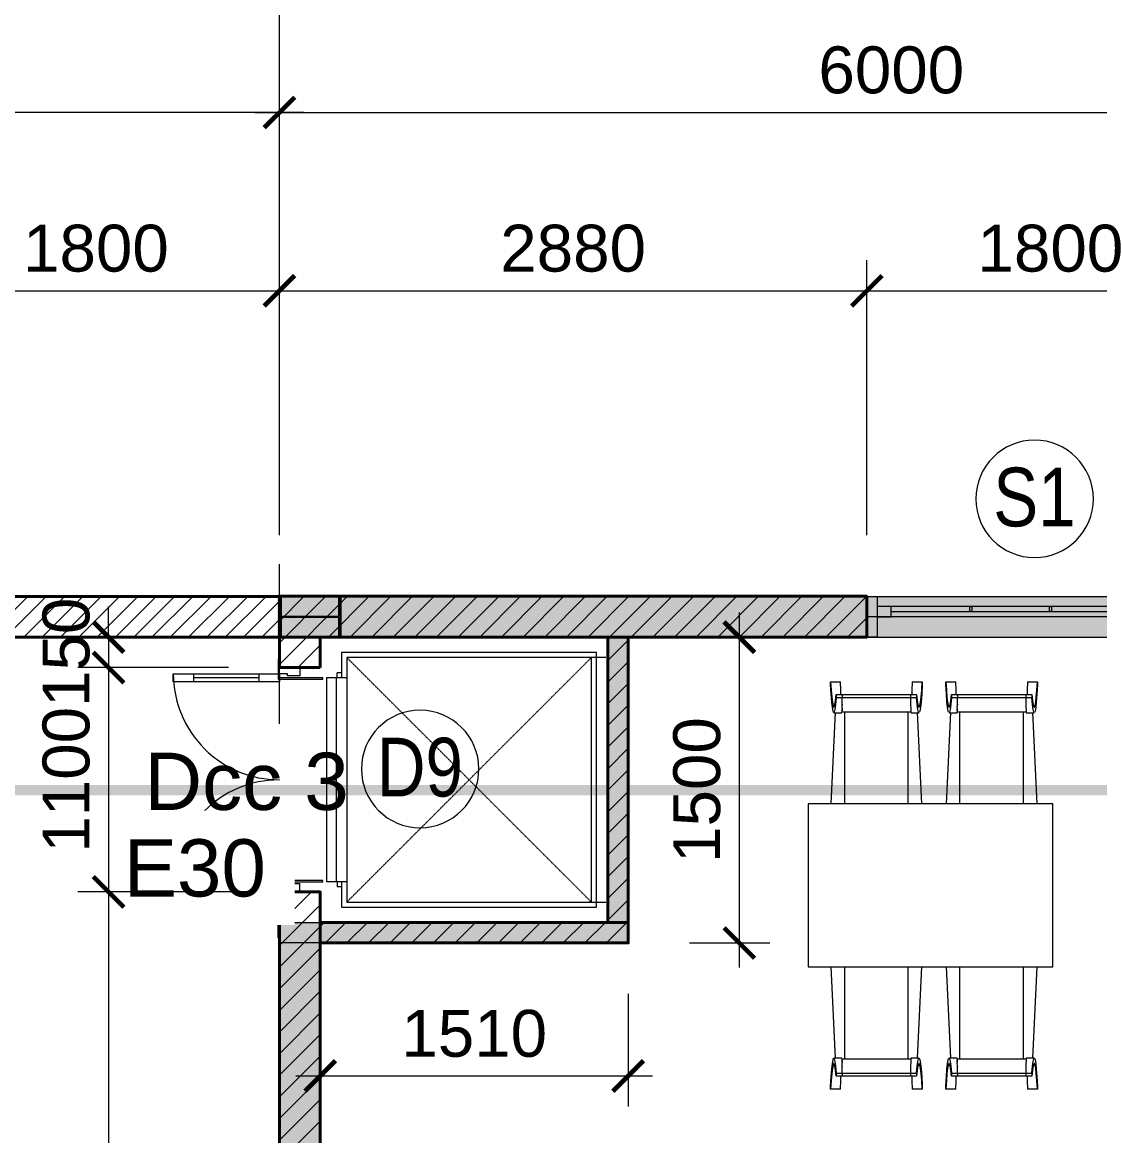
# Model space of a CAD drawing. Header units: millimetres. Extents: x 886808 to 1650903, y -1008069 to 230892.
# Drawn here: x 943658 to 948941, y -345045 to -339584 of the extents above; entities that cross this region are included whole.
import ezdxf
from ezdxf.enums import TextEntityAlignment as Align

# ---------------------------------------------------------------- set-up
doc = ezdxf.new("R2010")
doc.units = ezdxf.units.MM
for name, pattern in [('2nd Fl type B$0$$0$3.tuong bao ngoai$0$HIDDEN', [0.375, 0.25, -0.125]), ('CENTER', [2, 1.25, -0.25, 0.25, -0.25]), ('Overhead', [3.96875, 2.38125, -1.5875])]:
    doc.linetypes.add(name, pattern=pattern)
doc.layers.get('0').update_dxf_attribs({"lineweight": 0})
for name, color, linetype, lineweight in [('01- NET TUONG- 242', 242, 'Continuous', 40), ('03- Net Cua- 153', 153, 'Continuous', 9), ('8l NET TO', 8, 'Continuous', 9), ('A-GENM', 13, 'Continuous', 5), ('A-GLAZ-CURT', 52, 'Continuous', 5), ('A-Wall', 113, 'Continuous', 30), ('A_Dim', 8, 'Continuous', 5), ('DS_Dim', 8, 'Continuous', 0), ('HACTH', 8, 'Continuous', 0), ('I-FURN', 252, 'Continuous', 5), ('net vl', 33, 'Continuous', 5), ('X-BT-MB-F1$0$SP-CỬA', 157, 'Continuous', 0)]:
    doc.layers.add(name, color=color, linetype=linetype, lineweight=lineweight)
doc.styles.add('OBAYASHI', font='ARIALN.TTF')
doc.styles.add('Roof Fl type B$0$GHICHUTHUONG', font='arial.ttf', dxfattribs={"width": 0.8})
doc.styles.add('TIÊU ĐỀ', font='arial.ttf', dxfattribs={"height": 230})
doc.styles.add('TRUNG TIN', font='')
doc.styles.get('TRUNG TIN').set_extended_font_data('VNI-Helve-Condense')
doc.dimstyles.new('1-100', dxfattribs={"dimtxt": 230, "dimasz": 150, "dimexe": 150, "dimexo": 300, "dimgap": 90, "dimtad": 1, "dimdec": 0, "dimrnd": 5, "dimzin": 0, "dimtxsty": 'TIÊU ĐỀ', "dimblk": 'ARCHTICK', "dimcen": 100, "dimdle": 120, "dimclrd": 256, "dimclre": 256, "dimclrt": 2, "dimadec": 0, "dimazin": 0, "dimtfac": 1, "dimtdec": 0, "dimtix": 1, "dimtmove": 1, "dimatfit": 3, "dimldrblk": 'OPEN30', "dimfxl": 900, "dimtolj": 1, "dimtzin": 0, "dimlwd": 13, "dimlwe": 13, "dimarcsym": 1})

# ---------------------------------------------------------------- blocks, each defined once
blk = doc.blocks.new('TRUC KHU BEP')
at = {"layer": '8l NET TO', "color": 251, "linetype": 'CENTER', "ltscale": 1000, "true_color": 0x636466, "transparency": 33554636}
for p, q in [((10000, -3998.8), (10000, 41158.2)), ((-5729.4, 37100), (13215, 37100))]:
    blk.add_line(p, q, dxfattribs=at)
blk = doc.blocks.new('_ArchTick')
at = {"color": 0, "linetype": 'ByBlock', "const_width": 0.15}
blk.add_lwpolyline([(-0.5, -0.5), (0.5, 0.5)], dxfattribs=at)
blk = doc.blocks.new('*D216')
at = {"layer": 'A_Dim', "lineweight": 13, "transparency": 16777216}
for p, q in [((944918.6, -342099.2), (944918.6, -339876.1)), ((950918.6, -342099.2), (950918.6, -339876.1)), ((944798.6, -340026.1), (951038.6, -340026.1))]:
    blk.add_line(p, q, dxfattribs=at)
at = {"layer": 'Defpoints', "color": 0, "transparency": 16777216}
for p in [(950918.6, -340026.1), (944918.6, -342399.2), (950918.6, -342399.2)]:
    blk.add_point(p, dxfattribs=at)
at = {"layer": 'A_Dim', "lineweight": 13, "transparency": 16777216, "xscale": 150, "yscale": 150, "zscale": 150, "rotation": 180}
blk.add_blockref('_ArchTick', (944918.6, -340026.1), dxfattribs=at)
at = {"layer": 'A_Dim', "lineweight": 13, "transparency": 16777216, "xscale": 150, "yscale": 150, "zscale": 150}
blk.add_blockref('_ArchTick', (950918.6, -340026.1), dxfattribs=at)
at = {"layer": 'A_Dim', "color": 2, "transparency": 16777216, "insert": (947918.6, -339818.7), "char_height": 230, "attachment_point": 5, "style": 'TIÊU ĐỀ'}
blk.add_mtext('\\A1;6000', dxfattribs=at)
blk = doc.blocks.new('_Open30')
at = {"color": 0, "linetype": 'ByBlock', "lineweight": -2}
for p, q in [((-1, 0.268), (0, 0)), ((0, 0), (-1, -0.268)), ((0, 0), (-1, 0))]:
    blk.add_line(p, q, dxfattribs=at)
blk = doc.blocks.new('*D1038')
at = {"layer": 'A_Dim', "lineweight": 13, "transparency": 16777216}
for p, q in [((944918.6, -342099.2), (944918.6, -339126.1)), ((965409.6, -342099.2), (965409.6, -339126.1)), ((965529.6, -339276.1), (944798.6, -339276.1))]:
    blk.add_line(p, q, dxfattribs=at)
at = {"layer": 'Defpoints', "color": 0, "transparency": 16777216}
for p in [(944918.6, -339276.1), (944918.6, -342399.2), (965409.6, -342399.2)]:
    blk.add_point(p, dxfattribs=at)
at = {"layer": 'A_Dim', "lineweight": 13, "transparency": 16777216, "xscale": 150, "yscale": 150, "zscale": 150, "rotation": 180}
blk.add_blockref('_ArchTick', (944918.6, -339276.1), dxfattribs=at)
at = {"layer": 'A_Dim', "lineweight": 13, "transparency": 16777216, "xscale": 150, "yscale": 150, "zscale": 150}
blk.add_blockref('_ArchTick', (965409.6, -339276.1), dxfattribs=at)
at = {"layer": 'A_Dim', "color": 2, "transparency": 16777216, "insert": (955164.1, -339068.7), "char_height": 230, "attachment_point": 5, "style": 'TIÊU ĐỀ'}
blk.add_mtext('\\A1;20490', dxfattribs=at)
blk = doc.blocks.new('*D224')
at = {"layer": 'A_Dim', "lineweight": 13, "transparency": 16777216}
for p, q in [((934988.6, -342099.2), (934988.6, -339126.1)), ((944918.6, -342099.2), (944918.6, -339126.1)), ((945038.6, -339276.1), (934868.6, -339276.1))]:
    blk.add_line(p, q, dxfattribs=at)
at = {"layer": 'Defpoints', "color": 0, "transparency": 16777216}
for p in [(934988.6, -339276.1), (934988.6, -342399.2), (944918.6, -342399.2)]:
    blk.add_point(p, dxfattribs=at)
at = {"layer": 'A_Dim', "lineweight": 13, "transparency": 16777216, "xscale": 150, "yscale": 150, "zscale": 150, "rotation": 180}
blk.add_blockref('_ArchTick', (934988.6, -339276.1), dxfattribs=at)
at = {"layer": 'A_Dim', "lineweight": 13, "transparency": 16777216, "xscale": 150, "yscale": 150, "zscale": 150}
blk.add_blockref('_ArchTick', (944918.6, -339276.1), dxfattribs=at)
at = {"layer": 'A_Dim', "color": 2, "transparency": 16777216, "insert": (939953.6, -339068.6), "char_height": 230, "attachment_point": 5, "style": 'TIÊU ĐỀ'}
blk.add_mtext('\\A1;9930', dxfattribs=at)
blk = doc.blocks.new('TUONG BEP TG 1')
at = {"layer": 'HACTH', "transparency": 33554636}
h = blk.add_hatch(dxfattribs=at)
h.set_pattern_fill('ANSI31', color=256, scale=20)
h.set_pattern_definition([(45, (-934918.59, 379499.195), (-44.9012806, 44.9012806), [])])
h.paths.add_polyline_path([(3452.6, 37100), (6590.6, 37100), (6590.6, 36900), (3452.6, 36900)])
h.paths.add_polyline_path([(269.7, 37100), (1652.6, 37100), (1652.6, 36900), (269.7, 36900)])
h.paths.add_polyline_path([(8200.6, 37100), (10000, 37100), (10000, 36900), (8200.6, 36900)])
h.paths.add_polyline_path([(269.7, 29200), (70, 29200)], flags=17)
h.paths.add_polyline_path([(70, 19062.5), (269.7, 19062.5), (269.8, 17496.1), (70.1, 17496.1)])
h.paths.add_polyline_path([(69.6, 4881.2), (269.7, 4881.2), (269.7, 2202), (69.6, 2202)])
h.paths.add_polyline_path([(69.6, 7593.8), (269.7, 7593.8), (269.7, 6481.2), (69.6, 6481.2)])
h.paths.add_polyline_path([(69.6, 602), (269.7, 602), (269.7, 0), (69.6, 0)])
h.paths.add_polyline_path([(269.6, 0), (1685.1, 0), (1685.1, 200), (269.6, 200)])
h.paths.add_polyline_path([(3485.1, 200), (7535.3, 200), (7535.3, 0), (3485.1, 0)])
h.paths.add_polyline_path([(9145.3, 200), (10000, 200), (10000, 0), (9145.3, 0)])
h.paths.add_polyline_path([(70, 29200), (269.7, 29200), (269.7, 20662.5), (70, 20662.5)])
h.paths.add_polyline_path([(68.5, 14361), (269.7, 14361), (269.7, 15896.1), (68.5, 15896.1)])
h.paths.add_polyline_path([(69.6, 11800.9), (268.5, 11800.9), (268.5, 12761), (69.6, 12761)])
h.paths.add_polyline_path([(69.6, 10200.9), (269.6, 10200.9), (269.6, 9193.8), (69.6, 9193.8)])
h.paths.add_polyline_path([(69.8, 200.2), (69.8, 0), (-2028.9, -0.1), (-2028.9, 200)])
h.paths.add_polyline_path([(70, 37100.1), (270.6, 37100.1), (270.6, 34325), (70, 34325)])
h.paths.add_polyline_path([(70, 37100.1), (70, 36899.9), (-3029.1, 36899.8), (-3029.1, 37100)])
h.paths.add_polyline_path([(-3229.3, 37100), (-3029.1, 37100), (-3029, 36699.8), (-3229.2, 36699.8)])
h.paths.add_polyline_path([(-3229.3, 35699.8), (-3029.1, 35699.8), (-3029, 34049.8), (-3229.2, 34049.8)])
h.paths.add_polyline_path([(70.6, 34450.1), (70.6, 34249.9), (-3029, 34249.9), (-3029, 34450.1)])
h.paths.add_polyline_path([(-3229.4, 33049.7), (-3029.2, 33049.7), (-3029.1, 31994.2), (-3229.3, 31994.2)])
h.paths.add_polyline_path([(70, 32200.2), (70, 32000), (-3029.1, 32000), (-3029.1, 32200.2)])
h.paths.add_polyline_path([(-3329, 3299.3), (-3128.9, 3299.3), (-3128.9, 4099.2), (70, 4099.2), (70, 4299.4), (-3329, 4299.3)])
h.paths.add_polyline_path([(-3128.9, 2299.3), (-3329, 2299.3), (-3329, 0), (-3028.9, -0.1), (-3028.9, 200), (-3128.9, 200)])
at = {"layer": '01- NET TUONG- 242', "transparency": 33554636}
blk.add_lwpolyline([(8200.6, 37100), (10000, 37100), (10000, 36900), (8200.6, 36900)], close=True, dxfattribs=at)
blk = doc.blocks.new('*D227')
at = {"layer": 'A_Dim', "lineweight": 13, "transparency": 16777216}
for p, q in [((939953.3, -342099.2), (939953.3, -339876.1)), ((944918.6, -342099.2), (944918.6, -339876.1)), ((945038.6, -340026.1), (939833.3, -340026.1))]:
    blk.add_line(p, q, dxfattribs=at)
at = {"layer": 'Defpoints', "color": 0, "transparency": 16777216}
for p in [(939953.3, -340026.1), (939953.3, -342399.2), (944918.6, -342399.2)]:
    blk.add_point(p, dxfattribs=at)
at = {"layer": 'A_Dim', "lineweight": 13, "transparency": 16777216, "xscale": 150, "yscale": 150, "zscale": 150, "rotation": 180}
blk.add_blockref('_ArchTick', (939953.3, -340026.1), dxfattribs=at)
at = {"layer": 'A_Dim', "lineweight": 13, "transparency": 16777216, "xscale": 150, "yscale": 150, "zscale": 150}
blk.add_blockref('_ArchTick', (944918.6, -340026.1), dxfattribs=at)
at = {"layer": 'A_Dim', "color": 2, "transparency": 16777216, "insert": (942436, -339818.7), "char_height": 230, "attachment_point": 5, "style": 'TIÊU ĐỀ'}
blk.add_mtext('\\A1;4965', dxfattribs=at)
blk = doc.blocks.new('*U111')
at = {"layer": 'X-BT-MB-F1$0$SP-CỬA', "transparency": 33554636}
for p, q in [((100, -70), (100, -30)), ((100, -50), (420.2, -50)), ((420.2, -70), (420.2, -30)), ((100, -1030.5), (100, -1070.5)), ((420.2, -1030.5), (420.2, -1070.5)), ((100, -1050.5), (420.2, -1050.5))]:
    blk.add_line(p, q, dxfattribs=at)
for points in [[(-100, 0), (-100, -40), (-40, -40), (-40, -30), (0, -30), (0, 0)], [(0, -30), (0, -70), (520.2, -70), (520.2, -30)], [(0, -1070.5), (0, -1030.5), (520.2, -1030.5), (520.2, -1070.5)], [(-100, -1100.5), (-100, -1060.5), (-40, -1060.5), (-40, -1070.5), (0, -1070.5), (0, -1100.5)]]:
    blk.add_lwpolyline(points, close=True, dxfattribs=at)
at = {"layer": 'X-BT-MB-F1$0$SP-CỬA', "ltscale": 100, "transparency": 33554636}
for centre, start, end in [((0, -30), 269.999, 359.9989), ((0, -1070.5), 359.999, 89.999)]:
    blk.add_arc(centre, 520.2, start, end, dxfattribs=at)
blk = doc.blocks.new('DAC_Lift Assembly - DAC_Lift Assembly-6429689-MẶT BẰNG BỐ TRÍ TẦNG 1')
at = {"layer": 'A-GENM', "transparency": 33554636}
for p, q in [((-1025, 121), (-875, 121)), ((-1025, 121), (-1025, 115)), ((-875, 121), (-875, 115)), ((-744, 121), (-844, 121)), ((-844, 121), (-844, 115)), ((-844, 115), (-750, 115)), ((-750, 115), (-750, -98)), ((-744, -98), (-744, 121)), ((344, 121), (244, 121)), ((244, 121), (244, -98)), ((250, -98), (250, 115)), ((250, 115), (344, 115)), ((344, 115), (344, 121)), ((-750, -98), (-744, -98)), ((244, -98), (250, -98)), ((-750, -165), (-750, -115)), ((-251, -115), (-750, -115)), ((-251, -165), (-251, -115)), ((-249, -165), (-249, -115)), ((250, -115), (-249, -115)), ((250, -165), (250, -115)), ((-750, -190), (-875, -190)), ((-875, -190), (-875, -1440)), ((-850, -215), (-850, -1485)), ((350, -215), (-850, -215)), ((-850, -215), (-850, -1415)), ((-750, -168), (-775, -168)), ((-775, -190), (-775, -168)), ((-750, -165), (-251, -165)), ((-750, -215), (-750, -168)), ((-249, -165), (250, -165)), ((250, -168), (275, -168)), ((250, -215), (250, -168)), ((375, -190), (250, -190)), ((275, -190), (275, -168)), ((350, -1485), (350, -215)), ((350, -1415), (350, -215)), ((375, -1440), (375, -190)), ((-850, -1415), (350, -1415)), ((-875, -1440), (375, -1440))]:
    blk.add_line(p, q, dxfattribs=at)
at = {"layer": 'A-GENM', "linetype": 'Overhead', "transparency": 33554636}
for p, q in [((-850, -1415), (350, -215)), ((-850, -215), (350, -1415))]:
    blk.add_line(p, q, dxfattribs=at)
at = {"layer": 'net vl', "ltscale": 300, "transparency": 33554636, "extrusion": (1.99684e-08, -4.10546e-11, 1), "zscale": -1.000000000000002, "rotation": 90.0010245503392}
blk.add_blockref('*U111', (-800, 115, 0), dxfattribs=at)
blk = doc.blocks.new('so thu tu bac thang')
at = {"ltscale": 300}
blk.add_circle((37.7, 0), 125, dxfattribs=at)
at = {"style": 'OBAYASHI'}
blk.add_attdef('SO_THU_TU_BAC_THANG', (-91.5, -138.5), '', height=300, dxfattribs=at)
blk = doc.blocks.new('*D1078')
at = {"layer": 'A_Dim', "lineweight": 13, "transparency": 16777216}
for p, q in [((943119.2, -342149.3), (943119.2, -340750.5)), ((944918.6, -341901), (944918.6, -340750.5)), ((942999.2, -340900.5), (945038.6, -340900.5))]:
    blk.add_line(p, q, dxfattribs=at)
at = {"layer": 'Defpoints', "color": 0, "transparency": 16777216}
for p in [(944918.6, -340900.5), (944918.6, -342201), (943119.2, -342449.3, 0)]:
    blk.add_point(p, dxfattribs=at)
at = {"layer": 'A_Dim', "lineweight": 13, "transparency": 16777216, "xscale": 150, "yscale": 150, "zscale": 150, "rotation": 180}
blk.add_blockref('_ArchTick', (943119.2, -340900.5), dxfattribs=at)
at = {"layer": 'A_Dim', "lineweight": 13, "transparency": 16777216, "xscale": 150, "yscale": 150, "zscale": 150}
blk.add_blockref('_ArchTick', (944918.6, -340900.5), dxfattribs=at)
at = {"layer": 'A_Dim', "color": 2, "transparency": 16777216, "insert": (944018.9, -340693.1), "char_height": 230, "attachment_point": 5, "style": 'TIÊU ĐỀ'}
blk.add_mtext('\\A1;1800', dxfattribs=at)
blk = doc.blocks.new('*D1079')
at = {"layer": 'A_Dim', "lineweight": 13, "transparency": 16777216}
for p, q in [((944918.6, -341901), (944918.6, -340750.5)), ((947798.6, -342099.2), (947798.6, -340750.5)), ((944798.6, -340900.5), (947918.6, -340900.5))]:
    blk.add_line(p, q, dxfattribs=at)
at = {"layer": 'Defpoints', "color": 0, "transparency": 16777216}
for p in [(947798.6, -340900.5), (944918.6, -342201), (947798.6, -342399.2)]:
    blk.add_point(p, dxfattribs=at)
at = {"layer": 'A_Dim', "lineweight": 13, "transparency": 16777216, "xscale": 150, "yscale": 150, "zscale": 150, "rotation": 180}
blk.add_blockref('_ArchTick', (944918.6, -340900.5), dxfattribs=at)
at = {"layer": 'A_Dim', "lineweight": 13, "transparency": 16777216, "xscale": 150, "yscale": 150, "zscale": 150}
blk.add_blockref('_ArchTick', (947798.6, -340900.5), dxfattribs=at)
at = {"layer": 'A_Dim', "color": 2, "transparency": 16777216, "insert": (946358.6, -340693.1), "char_height": 230, "attachment_point": 5, "style": 'TIÊU ĐỀ'}
blk.add_mtext('\\A1;2880', dxfattribs=at)
blk = doc.blocks.new('*D1080')
at = {"layer": 'A_Dim', "lineweight": 13, "transparency": 16777216}
for p, q in [((947798.6, -342099.2), (947798.6, -340750.5)), ((949598.6, -342099.2), (949598.6, -340750.5)), ((947678.6, -340900.5), (949718.6, -340900.5))]:
    blk.add_line(p, q, dxfattribs=at)
at = {"layer": 'Defpoints', "color": 0, "transparency": 16777216}
for p in [(949598.6, -340900.5), (947798.6, -342399.2), (949598.6, -342399.2)]:
    blk.add_point(p, dxfattribs=at)
at = {"layer": 'A_Dim', "lineweight": 13, "transparency": 16777216, "xscale": 150, "yscale": 150, "zscale": 150, "rotation": 180}
blk.add_blockref('_ArchTick', (947798.6, -340900.5), dxfattribs=at)
at = {"layer": 'A_Dim', "lineweight": 13, "transparency": 16777216, "xscale": 150, "yscale": 150, "zscale": 150}
blk.add_blockref('_ArchTick', (949598.6, -340900.5), dxfattribs=at)
at = {"layer": 'A_Dim', "color": 2, "transparency": 16777216, "insert": (948698.6, -340693.1), "char_height": 230, "attachment_point": 5, "style": 'TIÊU ĐỀ'}
blk.add_mtext('\\A1;1800', dxfattribs=at)
blk = doc.blocks.new('*D1098')
at = {"layer": 'A_Dim', "lineweight": 13, "transparency": 16777216}
for p, q in [((944081, -342599), (944081, -342449)), ((944627.6, -342599), (943931, -342599)), ((944081, -342599), (944081, -342748.7)), ((944668.6, -342748.7), (943931, -342748.7)), ((944081, -342748.7), (944081, -342898.7))]:
    blk.add_line(p, q, dxfattribs=at)
at = {"layer": 'Defpoints', "color": 0, "transparency": 16777216}
for p in [(944927.6, -342599), (944081, -342748.7), (944968.6, -342748.7, 0)]:
    blk.add_point(p, dxfattribs=at)
at = {"layer": 'A_Dim', "lineweight": 13, "transparency": 16777216, "xscale": 150, "yscale": 150, "zscale": 150}
for p, rotation in [((944081, -342599), 270), ((944081, -342748.7), 90)]:
    blk.add_blockref('_ArchTick', p, dxfattribs=dict(at, rotation=rotation))
at = {"layer": 'A_Dim', "color": 2, "transparency": 16777216, "insert": (943873.6, -342673.9), "char_height": 230, "attachment_point": 5, "rotation": 90, "style": 'TIÊU ĐỀ'}
blk.add_mtext('\\A1;150', dxfattribs=at)
blk = doc.blocks.new('*D1099')
at = {"layer": 'A_Dim', "lineweight": 13, "transparency": 16777216}
for p, q in [((944081, -342628.7), (944081, -343969)), ((944668.6, -342748.7), (943931, -342748.7)), ((944751.5, -343849), (943931, -343849))]:
    blk.add_line(p, q, dxfattribs=at)
at = {"layer": 'Defpoints', "color": 0, "transparency": 16777216}
for p in [(944968.6, -342748.7, 0), (944081, -343849), (945051.5, -343849)]:
    blk.add_point(p, dxfattribs=at)
at = {"layer": 'A_Dim', "lineweight": 13, "transparency": 16777216, "xscale": 150, "yscale": 150, "zscale": 150}
for p, rotation in [((944081, -342748.7), 90), ((944081, -343849), 270)]:
    blk.add_blockref('_ArchTick', p, dxfattribs=dict(at, rotation=rotation))
at = {"layer": 'A_Dim', "color": 2, "transparency": 16777216, "insert": (943873.6, -343298.9), "char_height": 230, "attachment_point": 5, "rotation": 90, "style": 'TIÊU ĐỀ'}
blk.add_mtext('\\A1;1100', dxfattribs=at)
blk = doc.blocks.new('*D1100')
at = {"layer": 'A_Dim', "lineweight": 13, "transparency": 16777216}
for p, q in [((944081, -343729), (944081, -352080.2)), ((944751.5, -343849), (943931, -343849)), ((944462, -351960.2), (943931, -351960.2))]:
    blk.add_line(p, q, dxfattribs=at)
at = {"layer": 'Defpoints', "color": 0, "transparency": 16777216}
for p in [(945051.5, -343849), (944081, -351960.2), (944762, -351960.2)]:
    blk.add_point(p, dxfattribs=at)
at = {"layer": 'A_Dim', "lineweight": 13, "transparency": 16777216, "xscale": 150, "yscale": 150, "zscale": 150}
for p, rotation in [((944081, -343849), 90), ((944081, -351960.2), 270)]:
    blk.add_blockref('_ArchTick', p, dxfattribs=dict(at, rotation=rotation))
at = {"layer": 'A_Dim', "color": 2, "transparency": 16777216, "insert": (943873.6, -347904.6), "char_height": 230, "attachment_point": 5, "rotation": 90, "style": 'TIÊU ĐỀ'}
blk.add_mtext('\\A1;8110', dxfattribs=at)
blk = doc.blocks.new('*D1117')
at = {"layer": 'A_Dim', "lineweight": 13, "transparency": 16777216}
for p, q in [((947173.5, -342479.2), (947173.5, -344219.2)), ((946928.6, -342599.2), (947323.5, -342599.2)), ((946928.6, -344099.2), (947323.5, -344099.2))]:
    blk.add_line(p, q, dxfattribs=at)
at = {"layer": 'Defpoints', "color": 0, "transparency": 16777216}
for p in [(946628.6, -342599.2), (946628.6, -344099.2), (947173.5, -344099.2)]:
    blk.add_point(p, dxfattribs=at)
at = {"layer": 'A_Dim', "lineweight": 13, "transparency": 16777216, "xscale": 150, "yscale": 150, "zscale": 150}
for p, rotation in [((947173.5, -342599.2), 90), ((947173.5, -344099.2), 270)]:
    blk.add_blockref('_ArchTick', p, dxfattribs=dict(at, rotation=rotation))
at = {"layer": 'A_Dim', "color": 2, "transparency": 16777216, "insert": (946966.1, -343349.2), "char_height": 230, "attachment_point": 5, "rotation": 90, "style": 'TIÊU ĐỀ'}
blk.add_mtext('\\A1;1500', dxfattribs=at)
blk = doc.blocks.new('*D1118')
at = {"layer": 'A_Dim', "lineweight": 13, "transparency": 16777216}
for p, q in [((946628.6, -344349.2), (946628.6, -344901.5)), ((945118.6, -344399.2), (945118.6, -344901.5)), ((944998.6, -344751.5), (946748.6, -344751.5))]:
    blk.add_line(p, q, dxfattribs=at)
at = {"layer": 'Defpoints', "color": 0, "transparency": 16777216}
for p in [(946628.6, -344049.2), (945118.6, -344099.2), (946628.6, -344751.5)]:
    blk.add_point(p, dxfattribs=at)
at = {"layer": 'A_Dim', "lineweight": 13, "transparency": 16777216, "xscale": 150, "yscale": 150, "zscale": 150, "rotation": 180}
blk.add_blockref('_ArchTick', (945118.6, -344751.5), dxfattribs=at)
at = {"layer": 'A_Dim', "lineweight": 13, "transparency": 16777216, "xscale": 150, "yscale": 150, "zscale": 150}
blk.add_blockref('_ArchTick', (946628.6, -344751.5), dxfattribs=at)
at = {"layer": 'A_Dim', "color": 2, "transparency": 16777216, "insert": (945873.6, -344544.1), "char_height": 230, "attachment_point": 5, "style": 'TIÊU ĐỀ'}
blk.add_mtext('\\A1;1510', dxfattribs=at)
blk = doc.blocks.new('Galina-ban an 4 nguoi - 1200mm x 800mm-6467599-MẶT BẰNG BỐ TRÍ TẦNG 1')
at = {"layer": 'I-FURN'}
for p, q in [((-495.8, 954.2), (-495.8, 968.9)), ((-495.8, 968.9), (-446.2, 968.9)), ((-95.6, 968.9), (-46, 968.9)), ((-46, 968.9), (-46, 954.2)), ((69.2, 954.2), (69.2, 968.9)), ((69.2, 968.9), (118.8, 968.9)), ((469.4, 968.9), (519, 968.9)), ((519, 968.9), (519, 954.2)), ((-467.6, 905.7), (-438, 905.7)), ((-467.6, 890.5), (-467.6, 905.7)), ((-438, 890.5), (-467.6, 890.5)), ((-438, 890.5), (-438, 905.7)), ((-438, 890.3), (-438, 905.7)), ((-438, 905.7), (-103.8, 905.7)), ((-103.8, 890.3), (-438, 890.3)), ((-103.8, 905.7), (-74.2, 905.7)), ((-103.8, 890.5), (-103.8, 905.7)), ((-74.2, 890.5), (-103.8, 890.5)), ((-74.2, 890.5), (-74.2, 905.7)), ((97.4, 905.7), (127, 905.7)), ((97.4, 890.5), (97.4, 905.7)), ((127, 890.5), (97.4, 890.5)), ((127, 890.5), (127, 905.7)), ((127, 890.3), (127, 905.7)), ((127, 905.7), (461.2, 905.7)), ((461.2, 890.3), (127, 890.3)), ((461.2, 905.7), (490.8, 905.7)), ((461.2, 890.5), (461.2, 905.7)), ((490.8, 890.5), (461.2, 890.5)), ((490.8, 890.5), (490.8, 905.7)), ((-480.5, 844), (-479.4, 843.4)), ((-440, 821.7), (-101.8, 821.7)), ((-426.4, 821.7), (-426.4, 370)), ((-115.4, 821.7), (-115.4, 370)), ((-103.1, 856.1), (-103.2, 858.4)), ((-101.6, 819.8), (-100.8, 817.5)), ((-62.4, 843.4), (-61.3, 844)), ((84.5, 844), (85.6, 843.4)), ((125, 821.7), (463.2, 821.7)), ((138.6, 821.7), (138.6, 370)), ((449.6, 821.7), (449.6, 370)), ((461.9, 856.1), (461.9, 858.4)), ((463.4, 819.8), (464.2, 817.5)), ((502.6, 843.4), (503.7, 844)), ((-473, 817.5), (-493.5, 370)), ((-479.6, 817.1), (-440.7, 817.1)), ((-101.1, 817.1), (-62.2, 817.1)), ((-48.3, 370), (-68.8, 817.5)), ((92, 817.5), (71.5, 370)), ((85.4, 817.1), (124.3, 817.1)), ((463.9, 817.1), (502.8, 817.1)), ((516.8, 370), (496.2, 817.5)), ((629.1, 370), (-570.9, 370)), ((-570.9, 370), (-570.9, -430)), ((629.1, -430), (629.1, 370)), ((-570.9, -430), (629.1, -430)), ((-493.5, -430), (-473, -877.5)), ((-426.4, -430), (-426.4, -881.7)), ((-115.4, -430), (-115.4, -881.7)), ((-68.8, -877.5), (-48.3, -430)), ((71.5, -430), (92, -877.5)), ((138.6, -430), (138.6, -881.7)), ((449.6, -430), (449.6, -881.7)), ((496.2, -877.5), (516.8, -430)), ((-479.4, -903.4), (-480.5, -904)), ((-440.7, -877.1), (-479.6, -877.1)), ((-101.8, -881.7), (-440, -881.7)), ((-438.7, -916.5), (-438.8, -912)), ((-103.2, -918.4), (-103.1, -916.1)), ((-100.8, -877.5), (-101.6, -879.8)), ((-62.2, -877.1), (-101.1, -877.1)), ((-61.3, -904), (-62.4, -903.4)), ((85.6, -903.4), (84.5, -904)), ((124.3, -877.1), (85.4, -877.1)), ((463.2, -881.7), (125, -881.7)), ((126.3, -916.5), (126.2, -912)), ((461.9, -918.4), (461.9, -916.1)), ((464.2, -877.5), (463.4, -879.8)), ((502.8, -877.1), (463.9, -877.1)), ((503.7, -904), (502.6, -903.4)), ((-467.6, -950.5), (-438, -950.5)), ((-467.6, -965.7), (-467.6, -950.5)), ((-438, -965.7), (-467.6, -965.7)), ((-438, -965.7), (-438, -950.3)), ((-438, -950.3), (-103.8, -950.3)), ((-438, -965.7), (-438, -950.5)), ((-103.8, -965.7), (-438, -965.7)), ((-103.8, -950.5), (-74.2, -950.5)), ((-103.8, -965.7), (-103.8, -950.5)), ((-74.2, -965.7), (-103.8, -965.7)), ((-74.2, -965.7), (-74.2, -950.5)), ((97.4, -950.5), (127, -950.5)), ((97.4, -965.7), (97.4, -950.5)), ((127, -965.7), (97.4, -965.7)), ((127, -965.7), (127, -950.3)), ((127, -950.3), (461.2, -950.3)), ((127, -965.7), (127, -950.5)), ((461.2, -965.7), (127, -965.7)), ((461.2, -950.5), (490.8, -950.5)), ((461.2, -965.7), (461.2, -950.5)), ((490.8, -965.7), (461.2, -965.7)), ((490.8, -965.7), (490.8, -950.5)), ((-495.8, -1028.9), (-495.8, -1014.2)), ((-446.2, -1028.9), (-495.8, -1028.9)), ((-46, -1028.9), (-95.6, -1028.9)), ((-46, -1014.2), (-46, -1028.9)), ((69.2, -1028.9), (69.2, -1014.2)), ((118.8, -1028.9), (69.2, -1028.9)), ((519, -1028.9), (469.4, -1028.9)), ((519, -1014.2), (519, -1028.9))]:
    blk.add_line(p, q, dxfattribs=at)
at = {"layer": 'I-FURN', "flags": 128}
for points in [[(-495.8, 968.9), (-492.9, 927), (-489.9, 893.3), (-486.8, 868.1), (-483.7, 851.6), (-480.5, 844)], [(-480.5, 817.5), (-483.7, 825.2), (-486.9, 843), (-490, 870.6), (-493, 907.8), (-495.8, 954.2)], [(-444.6, 904.8), (-445.2, 927.1), (-446.2, 968.9)], [(-95.6, 968.9), (-96.6, 927.1), (-97.3, 904.8)], [(-61.3, 844), (-58.1, 851.6), (-55, 868.1), (-51.9, 893.3), (-48.9, 927), (-46, 968.9)], [(-46, 954.2), (-48.8, 907.8), (-51.8, 870.6), (-54.9, 843), (-58.1, 825.2), (-61.3, 817.5)], [(69.2, 968.9), (72.1, 927), (75.1, 893.3), (78.2, 868.1), (81.3, 851.6), (84.5, 844)], [(84.5, 817.5), (81.3, 825.2), (78.1, 843), (75, 870.6), (72.1, 907.8), (69.2, 954.2)], [(120.5, 904.8), (119.8, 927.1), (118.8, 968.9)], [(469.4, 968.9), (468.4, 927.1), (467.8, 904.8)], [(503.7, 844), (506.9, 851.6), (510, 868.1), (513.1, 893.3), (516.1, 927), (519, 968.9)], [(519, 954.2), (516.2, 907.8), (513.2, 870.6), (510.1, 843), (506.9, 825.2), (503.7, 817.5)], [(-467.6, 890.5), (-470.7, 856.6), (-474, 833), (-477.2, 819.9), (-480.5, 817.5)], [(-477.2, 845.4), (-474, 856.2), (-470.8, 876.4), (-467.6, 905.7)], [(-103.8, 890.2), (-103.1, 856.5), (-102.6, 839.8)], [(-74.2, 905.7), (-71, 876.4), (-67.8, 856.2), (-64.6, 845.4)], [(-61.3, 817.5), (-64.6, 819.9), (-67.8, 833), (-71.1, 856.6), (-74.2, 890.5)], [(97.4, 890.5), (94.3, 856.6), (91, 833), (87.8, 819.9), (84.5, 817.5)], [(87.8, 845.4), (91, 856.2), (94.2, 876.4), (97.4, 905.7)], [(461.2, 890.2), (461.9, 856.5), (462.4, 839.8)], [(490.8, 905.7), (494, 876.4), (497.2, 856.2), (500.5, 845.4)], [(503.7, 817.5), (500.4, 819.9), (497.2, 833), (494, 856.6), (490.8, 890.5)], [(-441, 817.5), (-440.2, 819.8), (-439.4, 832.9), (-439.4, 835)], [(-438.8, 852), (-438.7, 856.5), (-438.6, 858.2)], [(-101.8, 821.7), (-102.5, 835.5), (-102.6, 840.2)], [(-102.5, 835), (-102.4, 832.9), (-102, 825.7)], [(124.1, 817.5), (124.8, 819.8), (125.6, 832.9), (125.7, 835)], [(126.2, 852), (126.3, 856.5), (126.4, 858.2)], [(463.2, 821.7), (462.5, 835.5), (462.4, 840.2)], [(462.6, 835), (462.6, 832.9), (463, 825.7)], [(-495.8, -1014.2), (-493, -967.8), (-490, -930.6), (-486.9, -903), (-483.7, -885.2), (-480.5, -877.5)], [(-480.5, -904), (-483.7, -911.6), (-486.8, -928.1), (-489.9, -953.3), (-492.9, -987), (-495.8, -1028.9)], [(-480.5, -877.5), (-477.2, -879.9), (-474, -893), (-470.7, -916.6), (-467.6, -950.5)], [(-467.6, -965.7), (-470.8, -936.4), (-474, -916.2), (-477.2, -905.4)], [(-439.4, -892.9), (-440.2, -879.8), (-441, -877.5)], [(-102.6, -899.8), (-103.1, -916.5), (-103.8, -950.2)], [(-102.6, -900.2), (-102.5, -895.5), (-101.8, -881.7)], [(-102, -885.7), (-102.4, -892.9), (-102.5, -895)], [(-74.2, -950.5), (-71.1, -916.6), (-67.8, -893), (-64.6, -879.9), (-61.3, -877.5)], [(-64.6, -905.4), (-67.8, -916.2), (-71, -936.4), (-74.2, -965.7)], [(-61.3, -877.5), (-58.1, -885.2), (-54.9, -903), (-51.8, -930.6), (-48.8, -967.8), (-46, -1014.2)], [(-46, -1028.9), (-48.9, -987), (-51.9, -953.3), (-55, -928.1), (-58.1, -911.6), (-61.3, -904)], [(69.2, -1014.2), (72.1, -967.8), (75, -930.6), (78.1, -903), (81.3, -885.2), (84.5, -877.5)], [(84.5, -904), (81.3, -911.6), (78.2, -928.1), (75.1, -953.3), (72.1, -987), (69.2, -1028.9)], [(84.5, -877.5), (87.8, -879.9), (91, -893), (94.3, -916.6), (97.4, -950.5)], [(97.4, -965.7), (94.2, -936.4), (91, -916.2), (87.8, -905.4)], [(125.6, -892.9), (124.8, -879.8), (124.1, -877.5)], [(462.4, -899.8), (461.9, -916.5), (461.2, -950.2)], [(462.4, -900.2), (462.5, -895.5), (463.2, -881.7)], [(463, -885.7), (462.6, -892.9), (462.6, -895)], [(490.8, -950.5), (494, -916.6), (497.2, -893), (500.4, -879.9), (503.7, -877.5)], [(500.5, -905.4), (497.2, -916.2), (494, -936.4), (490.8, -965.7)], [(503.7, -877.5), (506.9, -885.2), (510.1, -903), (513.2, -930.6), (516.2, -967.8), (519, -1014.2)], [(519, -1028.9), (516.1, -987), (513.1, -953.3), (510, -928.1), (506.9, -911.6), (503.7, -904)], [(-446.2, -1028.9), (-445.2, -987.1), (-444.6, -964.8)], [(-97.3, -964.8), (-96.6, -987.1), (-95.6, -1028.9)], [(118.8, -1028.9), (119.8, -987.1), (120.5, -964.8)], [(467.8, -964.8), (468.4, -987.1), (469.4, -1028.9)]]:
    blk.add_lwpolyline(points, dxfattribs=at)
at = {"layer": 'I-FURN'}
for centre, start_param, end_param in [((-440.7, 1900.5), 3.410954, 3.51126), ((124.3, 1900.5), 3.410954, 3.51126), ((-440.7, 1900.5), 3.23382, 3.39556), ((124.3, 1900.5), 3.23382, 3.39556), ((-440.7, -1960.5), 6.029217, 6.190958), ((-440.7, -1960.5), 5.913518, 6.013824), ((124.3, -1960.5), 6.029217, 6.190958), ((124.3, -1960.5), 5.913518, 6.013824)]:
    blk.add_ellipse(centre, major_axis=(0, 1083.4), ratio=0.007077, start_param=start_param, end_param=end_param, dxfattribs=at)
blk = doc.blocks.new('*U1454')
at = {"color": 7, "ltscale": 5, "transparency": 33554636}
for p, q in [((-2000, 100), (-2000, -100)), ((-200, 100), (-200, -100))]:
    blk.add_line(p, q, dxfattribs=at)
at = {"ltscale": 40, "transparency": 33554636}
for p, q in [((-250, 100), (-1950, 100)), ((-1880, 50), (-320, 50)), ((-320, 25), (-1880, 25))]:
    blk.add_line(p, q, dxfattribs=at)
at = {"color": 0, "ltscale": 40, "transparency": 33554636}
for p, q in [((-2000, 0), (-200, 0)), ((-200, -100), (-2000, -100))]:
    blk.add_line(p, q, dxfattribs=at)
at = {"color": 0, "lineweight": -2, "transparency": 33554636}
for points in [[(-2000, 100), (-1950, 100), (-1950, -100), (-2000, -100)], [(-200, 100), (-250, 100), (-250, -100), (-200, -100)]]:
    blk.add_lwpolyline(points, close=True, dxfattribs=at)
at = {"ltscale": 40, "transparency": 33554636}
for points in [[(-1950, 50), (-1880, 50), (-1880, 0), (-1950, 0)], [(-1494.9, 25), (-1485.1, 25), (-1485.1, 50), (-1494.9, 50)], [(-1104.9, 25), (-1095.1, 25), (-1095.1, 50), (-1104.9, 50)], [(-714.9, 25), (-705.1, 25), (-705.1, 50), (-714.9, 50)], [(-320, 50), (-250, 50), (-250, 0), (-320, 0)]]:
    blk.add_lwpolyline(points, close=True, dxfattribs=at)
blk = doc.blocks.new('cc')
at = {"layer": 'A-GLAZ-CURT', "transparency": 33554636}
blk.add_lwpolyline([(222569.3, 39756), (222287.3, 39756), (222287.3, 39659), (222278.3, 39659), (222278.3, 39859), (222287.3, 39859), (222287.3, 39762), (222569.3, 39762), (222569.3, 39859), (222578.3, 39859), (222578.3, 39659), (222569.3, 39659)], close=True, dxfattribs=at)
at = {"layer": 'A-Wall', "transparency": 33554636}
blk.add_lwpolyline([(222278.3, 39659), (222578.3, 39659), (222578.3, 39859), (222278.3, 39859)], close=True, dxfattribs=at)

msp = doc.modelspace()

# ---------------------------------------------------------------- linework, layer by layer
at = {"layer": '01- NET TUONG- 242', "transparency": 33554636}
for points in [[(944918.6, -342599), (947798.6, -342599), (947798.6, -342399), (944918.6, -342399)], [(945118.6, -342749), (944918.6, -342749), (944918.6, -342599), (945118.6, -342599)], [(946528.6, -343999), (946628.6, -343999), (946628.6, -342599), (946528.6, -342599)], [(944918.6, -353623.3), (945118.6, -353623.3), (945118.6, -343849), (944918.6, -343849)], [(945118.6, -343999), (946628.6, -343999), (946628.6, -344099), (945118.6, -344099)]]:
    msp.add_lwpolyline(points, close=True, dxfattribs=at)
at = {"layer": '8l NET TO', "color": 251, "linetype": 'CENTER', "ltscale": 1000, "true_color": 0x636466, "transparency": 33554636}
for p, q in [((944918.6, -383492.2), (944918.6, -338335.2)), ((941785.5, -342399.2), (971474.1, -342399.2))]:
    msp.add_line(p, q, dxfattribs=at)
at = {"layer": 'A_Dim', "transparency": 33554636}
for points in [[(946628.6, -343999.2), (946528.6, -343999.2), (946528.6, -342599.2), (946628.6, -342599.2)], [(944918.6, -343999.2), (946628.6, -343999.2), (946628.6, -344099.2), (944918.6, -344099.2)]]:
    msp.add_lwpolyline(points, close=True, dxfattribs=at)

# ---------------------------------------------------------------- block references
at = {"transparency": 33554636}
msp.add_blockref('TRUC KHU BEP', (934918.6, -379499.2), dxfattribs=at)
ref = msp.add_blockref('so thu tu bac thang', (948708.1, -341921.1), dxfattribs=dict(at, xscale=-2.304000000003725, yscale=2.304000000003725, zscale=2.304, rotation=359.9999999985525))
ref.add_attrib('SO_THU_TU_BAC_THANG', 'S1', dxfattribs={"height": 288, "style": 'TRUNG TIN'}).set_placement((948620.4, -342056), align=Align.CENTER)
at = {"layer": '03- Net Cua- 153', "linetype": 'Continuous', "transparency": 33554636, "xscale": -1}
msp.add_blockref('*U1454', (947598.6, -342499.2), dxfattribs=at)
at = {"layer": 'DS_Dim', "transparency": 33554636}
msp.add_blockref('cc', (722640.3, -382258.2), dxfattribs=at)
at = {"layer": 'I-FURN', "transparency": 33554636, "rotation": 180}
msp.add_blockref('Galina-ban an 4 nguoi - 1200mm x 800mm-6467599-MẶT BẰNG BỐ TRÍ TẦNG 1', (948139.7, -343846.9), dxfattribs=at)

# ---------------------------------------------------------------- dimensions: what is measured, and where the dimension line sits
at = {"layer": 'A_Dim', "transparency": 33554636}
for base, p1, p2, picture, middle in [((934988.6, -339276.1), (944918.6, -342399.2), (934988.6, -342399.2), '*D224', (939953.6, -339068.6)), ((944918.6, -339276.1), (965409.6, -342399.2), (944918.6, -342399.2), '*D1038', (955164.1, -339068.7)), ((939953.3, -340026.1), (944918.6, -342399.2), (939953.3, -342399.2), '*D227', (942436, -339818.7)), ((950918.6, -340026.1), (944918.6, -342399.2), (950918.6, -342399.2), '*D216', (947918.6, -339818.7))]:
    dim = msp.add_linear_dim(base=base, p1=p1, p2=p2, dimstyle='1-100', override={"dimscale": 1}, dxfattribs=at)
    dim.commit()
    dim.dimension.update_dxf_attribs({"geometry": picture, "text_midpoint": middle})
at = {"layer": 'A_Dim'}
for base, p1, p2, picture, middle in [((944918.6, -340900.5), (943119.2, -342449.3, 0), (944918.6, -342201), '*D1078', (944018.9, -340693.1)), ((947798.6, -340900.5), (944918.6, -342201), (947798.6, -342399.2), '*D1079', (946358.6, -340693.1)), ((949598.6, -340900.5), (947798.6, -342399.2), (949598.6, -342399.2), '*D1080', (948698.6, -340693.1)), ((946628.6, -344751.5), (945118.6, -344099.2), (946628.6, -344049.2), '*D1118', (945873.6, -344544.1))]:
    dim = msp.add_linear_dim(base=base, p1=p1, p2=p2, dimstyle='1-100', dxfattribs=at)
    dim.commit()
    dim.dimension.update_dxf_attribs({"geometry": picture, "text_midpoint": middle})
for base, p1, p2, picture, middle in [((944081, -342748.7), (944927.6, -342599), (944968.6, -342748.7, 0), '*D1098', (943873.6, -342673.9)), ((947173.5, -344099.2), (946628.6, -342599.2), (946628.6, -344099.2), '*D1117', (946966.1, -343349.2))]:
    dim = msp.add_linear_dim(base=base, p1=p1, p2=p2, angle=90, dimstyle='1-100', dxfattribs=at)
    dim.commit()
    dim.dimension.update_dxf_attribs({"geometry": picture, "text_midpoint": middle})

# ---------------------------------------------------------------- next in the draw order: texts
at = {"layer": 'net vl', "ltscale": 300, "transparency": 33554636, "insert": (944757.5, -343308.5), "char_height": 280.709, "attachment_point": 5, "style": 'Roof Fl type B$0$GHICHUTHUONG', "bg_fill": 2}
msp.add_mtext('{\\W1;Dcc 3}', dxfattribs=at)

# ---------------------------------------------------------------- next in the draw order: hatches: boundary and pattern name
at = {"layer": 'HACTH', "transparency": 33554636}
h = msp.add_hatch(dxfattribs=at)
h.set_pattern_fill('ANSI31', color=256)
h.set_pattern_definition([(45, (964918.58753, -375398.97638), (-0.08838834765, 0.08838834765), [])])
h.paths.add_polyline_path([(944908.9, -342598.5), (964918.6, -342598.5), (964918.6, -342399), (944908.9, -342399)])
h.paths.add_polyline_path([(951268.6, -375199), (951068.6, -375199), (951068.6, -375399), (951268.6, -375399)], flags=17)
h.paths.add_polyline_path([(944918.6, -369049), (945118.6, -369049), (945118.6, -379299), (944918.6, -379299)])
h.paths.add_polyline_path([(952268.6, -375199), (958318.6, -375199), (958318.6, -375399), (952268.6, -375399)], flags=17)
h.paths.add_polyline_path([(952568.6, -375199), (952568.6, -369649), (952668.6, -369649), (952668.6, -375199)], flags=17)
h.paths.add_polyline_path([(952868.6, -369649), (952568.6, -369649), (952568.6, -369549), (952868.6, -369549)], flags=17)
h.paths.add_polyline_path([(964393.6, -369649), (964593.6, -369649), (964593.6, -369549), (964393.6, -369549)], flags=17)
h.paths.add_polyline_path([(953868.6, -369649), (963393.6, -369649), (963393.6, -369549), (953868.6, -369549)], flags=17)
h.paths.add_polyline_path([(945118.6, -365947.1), (944918.6, -365947.1), (944918.6, -360006.3), (945118.6, -360006.3)])
h.paths.add_polyline_path([(945118.6, -357549), (945418.6, -357549), (945418.6, -358249), (945118.6, -358249), (945118.6, -358149), (945318.6, -358149), (945318.6, -357649), (945118.6, -357649)], flags=17)
h.paths.add_polyline_path([(945118.6, -375299), (945318.6, -375299), (945318.6, -375199), (945118.6, -375199)], flags=17)
h.paths.add_polyline_path([(945118.6, -375699), (945418.6, -375699), (945418.6, -375799), (945118.6, -375799)], flags=17)
h.paths.add_polyline_path([(945318.6, -375699), (945418.6, -375699), (945418.6, -375199), (945318.6, -375199)], flags=17)
h.paths.add_polyline_path([(950868.6, -373599), (951068.6, -373599), (951068.6, -379499), (950868.6, -379499)], flags=17)
h.paths.add_polyline_path([(950768.6, -372399), (951068.6, -372399), (951068.6, -372499), (950768.6, -372499)], flags=17)
h.paths.add_polyline_path([(948018.6, -372599), (948018.6, -369649), (948118.6, -369649), (948118.6, -372399), (949968.6, -372399), (949968.6, -372499), (948118.6, -372499), (948118.6, -372599)], flags=17)
h.paths.add_polyline_path([(945118.6, -373499), (948018.6, -373499), (948018.6, -373399), (948118.6, -373399), (948118.6, -373499), (951068.6, -373499), (951068.6, -373599), (945118.6, -373599)], flags=17)
h.paths.add_polyline_path([(950868.6, -372399), (951068.6, -372399), (951068.6, -369649), (950868.6, -369649)], flags=17)
h.paths.add_polyline_path([(951068.6, -369549), (945118.6, -369549), (945118.6, -369649), (951068.6, -369649)], flags=17)
h.paths.add_polyline_path([(945318.6, -369149), (945418.6, -369149), (945418.6, -369549), (945318.6, -369549)], flags=17)
h.paths.add_polyline_path([(945118.6, -369149), (945418.6, -369149), (945418.6, -369049), (945118.6, -369049)], flags=17)
h.paths.add_polyline_path([(947168.6, -378399), (947168.6, -377999), (948868.6, -377999), (948868.6, -378399), (948768.6, -378399), (948768.6, -378099), (947268.6, -378099), (947268.6, -378399)], flags=17)
h.paths.add_polyline_path([(948218.6, -373599), (948418.6, -373599), (948418.6, -377999), (948218.6, -377999)], flags=17)
h.paths.add_polyline_path([(946528.6, -343999), (946628.6, -343999), (946628.6, -342599), (946528.6, -342599)])
h.paths.add_polyline_path([(945118.6, -343999), (946628.6, -343999), (946628.6, -344099), (945118.6, -344099)])
h.paths.add_polyline_path([(964718.6, -344799), (964918.6, -344799), (964918.6, -342598.5), (964718.6, -342598.5)])
h.paths.add_polyline_path([(944918.6, -350329), (945118.6, -350329), (945118.6, -343999), (944918.6, -343999)])
h.paths.add_polyline_path([(944918.6, -358406.3), (945118.6, -358406.3), (945118.6, -351929), (944918.6, -351929)])
h.paths.add_polyline_path([(955872.6, -379499), (956662.6, -379499), (956662.6, -379399), (955872.6, -379399)], flags=17)
h.paths.add_polyline_path([(953472.6, -379499), (954272.6, -379499), (954272.6, -379399), (953472.6, -379399)], flags=17)
h.paths.add_polyline_path([(951068.6, -379499), (951872.6, -379499), (951872.6, -379399), (951068.6, -379399)], flags=17)
h.paths.add_polyline_path([(947283.6, -379299), (947170, -379299), (947170, -379199), (947283.6, -379199)], flags=17)
h.paths.add_polyline_path([(948753.6, -379299), (948868.6, -379299), (948868.6, -379199), (948753.6, -379199)], flags=17)
h.paths.add_polyline_path([(950868.6, -379499), (948753.6, -379499), (948753.6, -379299), (950868.6, -379299)], flags=17)
h.paths.add_polyline_path([(944918.6, -379299), (947283.6, -379299), (947283.6, -379499), (944918.6, -379499)])
h.paths.add_polyline_path([(945118.6, -352899), (945118.6, -352999), (945418.6, -352999), (945418.6, -352299), (945118.6, -352299), (945118.6, -352399), (945318.6, -352399), (945318.6, -352899)], flags=17)
edge = h.paths.add_edge_path()
edge.add_line((944918.6, -369049), (945118.6, -369049))
edge.add_line((964718.6, -347299), (964718.6, -344999))
edge.add_line((964718.6, -344999), (962718.6, -344999))
edge.add_line((962718.6, -344999), (962718.6, -345299))
edge.add_line((962718.6, -345299), (962518.6, -345299))
edge.add_line((962518.6, -345299), (962518.6, -344799))
edge.add_line((962518.6, -344799), (964918.6, -344799))
edge.add_line((964918.6, -344799), (964918.6, -347499))
edge.add_line((964918.6, -347499), (962518.6, -347499))
edge.add_line((962518.6, -347499), (962518.6, -346999))
edge.add_line((962518.6, -346999), (962718.6, -346999))
edge.add_line((962718.6, -346999), (962718.6, -347299))
edge.add_line((962718.6, -347299), (964708.6, -347299))
edge.add_line((955872.6, -379499), (955872.6, -379399))
edge.add_line((954272.6, -379499), (954272.6, -379399))
edge.add_line((953472.6, -379499), (953472.6, -379399))
edge.add_line((951872.6, -379499), (951872.6, -379399))
h = msp.add_hatch(dxfattribs=at)
h.set_pattern_fill('ANSI31', color=256, scale=600)
h.set_pattern_definition([(45, (-482417.115, -353769.404), (-53.0330086, 53.0330086), [])])
h.paths.add_polyline_path([(944918.6, -353623.3), (945118.6, -353623.3), (945118.6, -343849), (944918.6, -343849)])
h.paths.add_polyline_path([(946528.6, -343999), (946628.6, -343999), (946628.6, -342599), (946528.6, -342599)])
h.paths.add_polyline_path([(945118.6, -343999), (946628.6, -343999), (946628.6, -344099), (945118.6, -344099)])
h.paths.add_polyline_path([(944918.6, -342599), (947798.6, -342599), (947798.6, -342399), (944918.6, -342399)])
h.paths.add_polyline_path([(965418.6, -344828.5), (965218.6, -344828.5), (965218.6, -342599), (965418.6, -342599)])
h.paths.add_polyline_path([(945118.6, -365947.1), (944918.6, -365947.1), (944918.6, -360006.3), (945118.6, -360006.3)])
h.paths.add_polyline_path([(945118.6, -357549), (945418.6, -357549), (945418.6, -358249), (945118.6, -358249), (945118.6, -358149), (945318.6, -358149), (945318.6, -357649), (945118.6, -357649)])
h.paths.add_polyline_path([(944918.6, -358406.3), (945118.6, -358406.3), (945118.6, -355344.4), (944918.6, -355344.4)])
h.paths.add_polyline_path([(945118.6, -352899), (945118.6, -352999), (945418.6, -352999), (945418.6, -352299), (945118.6, -352299), (945118.6, -352399), (945318.6, -352399), (945318.6, -352899)])
h.paths.add_polyline_path([(963258.6, -347299), (963258.6, -345028.5), (965218.6, -345028.5), (965218.6, -345413.5), (965418.6, -345413.5), (965418.6, -344828.5), (963058.6, -344828.5), (963058.6, -347499), (965418.6, -347499), (965418.6, -346914), (965218.6, -346914), (965218.6, -347299)])
h.paths.add_polyline_path([(951268.6, -375199), (950768.6, -375199), (950768.6, -375399), (951268.6, -375399)])
h.paths.add_polyline_path([(944918.6, -369349), (945118.6, -369349), (945118.6, -379299), (944918.6, -379299)])
h.paths.add_polyline_path([(952568.6, -375199), (952568.6, -369649), (952668.6, -369649), (952668.6, -375199)])
h.paths.add_polyline_path([(952868.6, -369649), (952568.6, -369649), (952568.6, -369549), (952868.6, -369549)])
h.paths.add_polyline_path([(964893.6, -369649), (965118.6, -369649), (965118.6, -369549), (964893.6, -369549)])
h.paths.add_polyline_path([(953868.6, -369649), (963893.6, -369649), (963893.6, -369549), (953868.6, -369549)])
h.paths.add_polyline_path([(947268.6, -379299), (947168.6, -379299), (947168.6, -379199), (947268.6, -379199)])
h.paths.add_polyline_path([(948868.6, -379299), (948968.6, -379299), (948968.6, -379199), (948868.6, -379199)])
h.paths.add_polyline_path([(950868.6, -379499), (948868.6, -379499), (948868.6, -379299), (950868.6, -379299)])
h.paths.add_polyline_path([(950868.6, -375399), (951068.6, -375399), (951068.6, -379499), (950868.6, -379499)])
h.paths.add_polyline_path([(950768.6, -374099), (951068.6, -374099), (951068.6, -374199), (950768.6, -374199)])
h.paths.add_polyline_path([(947718.6, -374399), (947718.6, -369649), (947818.6, -369649), (947818.6, -374099), (950768.6, -374099), (950768.6, -374199), (947818.6, -374199), (947818.6, -374399)])
h.paths.add_polyline_path([(945118.6, -375299), (947718.6, -375299), (947718.6, -375199), (947818.6, -375199), (947818.6, -375299), (950768.6, -375299), (950768.6, -375399), (945118.6, -375399)])
h.paths.add_polyline_path([(950868.6, -373199), (951068.6, -373199), (951068.6, -369649), (950868.6, -369649)])
h.paths.add_polyline_path([(951068.6, -369549), (945118.6, -369549), (945118.6, -369649), (951068.6, -369649)])
h.paths.add_polyline_path([(945418.6, -378348.8), (945518.6, -378348.8), (945518.6, -379298.8), (945418.6, -379298.8)])
h.paths.add_polyline_path([(945118.6, -378349.2), (945518.6, -378349.2), (945518.6, -378249.2), (945118.6, -378249.2)])
h.paths.add_polyline_path([(944918.6, -379299), (947268.6, -379299), (947268.6, -379499), (944918.6, -379499)])
h.paths.add_polyline_path([(947168.6, -378399), (947168.6, -377299), (948968.6, -377299), (948968.6, -378399), (948868.6, -378399), (948868.6, -377399), (947268.6, -377399), (947268.6, -378399)])
h.paths.add_polyline_path([(947168.6, -375399), (947268.6, -375399), (947268.6, -377299), (947168.6, -377299)])
h.paths.add_polyline_path([(952268.6, -375199), (958318.6, -375199), (958318.6, -375399), (952268.6, -375399)])
h.paths.add_polyline_path([(949598.6, -342399.2), (953643.6, -342399.2), (953643.6, -342599), (949598.6, -342599)])
h.paths.add_polyline_path([(955443.6, -342599), (959198.6, -342599.2), (959198.6, -342399.2), (955443.6, -342399)])
h.paths.add_polyline_path([(945118.6, -342749), (944918.6, -342749), (944918.6, -342599), (945118.6, -342599)])
h.paths.add_polyline_path([(960998.6, -342399.4), (965418.6, -342399.2), (965418.6, -342598.8), (960998.6, -342599)])
h.paths.add_polyline_path([(958318.6, -344928.6), (958218.6, -344928.6), (958218.6, -342599), (958318.6, -342599)])
h.paths.add_polyline_path([(958418.3, -344928.8), (958318.6, -344928.8), (958318.6, -344828.8), (958418.3, -344828.8)])
h.paths.add_polyline_path([(963058.6, -344928.8), (960038.6, -344928.8), (960038.6, -344828.8), (963058.6, -344828.8)])
h.paths.add_polyline_path([(951068.6, -379499), (951872.6, -379499), (951872.6, -379299), (951068.6, -379299)])
h.paths.add_polyline_path([(953472.6, -379499), (954272.6, -379499), (954272.6, -379299), (953472.6, -379299)])
h.paths.add_polyline_path([(955872.6, -379499), (956784.8, -379499), (956784.8, -379299), (955872.6, -379299)])
h.paths.add_polyline_path([(945118.6, -367949.5), (944918.6, -367949.5), (944918.6, -368349), (945118.6, -368349)])
h.paths.add_polyline_path([(950868.6, -373999), (951068.6, -373999), (951068.6, -374099), (950868.6, -374099)])

# ---------------------------------------------------------------- next in the draw order: linework, layer by layer
at = {"layer": 'I-FURN', "linetype": '2nd Fl type B$0$$0$3.tuong bao ngoai$0$HIDDEN', "ltscale": 1000, "transparency": 33554636, "const_width": 50}
msp.add_lwpolyline([(928603, -343349.9), (971219.9, -343349.9)], dxfattribs=at)

# ---------------------------------------------------------------- next in the draw order: block references
at = {"transparency": 33554636}
msp.add_blockref('TUONG BEP TG 1', (934918.6, -379499.2), dxfattribs=at)
ref = msp.add_blockref('so thu tu bac thang', (945695.3, -343246), dxfattribs=dict(at, xscale=-2.304000000003725, yscale=2.304000000003725, zscale=2.304, rotation=359.9999999985525))
ref.add_attrib('SO_THU_TU_BAC_THANG', 'D9', dxfattribs={"height": 288, "style": 'TRUNG TIN'}).set_placement((945607.5, -343380.9), align=Align.CENTER)
at = {"layer": 'A-GENM', "transparency": 33554636, "rotation": 89.99999999999991}
msp.add_blockref('DAC_Lift Assembly - DAC_Lift Assembly-6429689-MẶT BẰNG BỐ TRÍ TẦNG 1', (945033.6, -343049.2), dxfattribs=at)

# ---------------------------------------------------------------- next in the draw order: texts
at = {"layer": 'net vl', "ltscale": 300, "transparency": 33554636, "insert": (944503.5, -343733.1), "char_height": 280.71, "attachment_point": 5, "style": 'Roof Fl type B$0$GHICHUTHUONG', "bg_fill": 2}
msp.add_mtext('{\\W1;E30}', dxfattribs=at)

# ---------------------------------------------------------------- next in the draw order: dimensions: what is measured, and where the dimension line sits
at = {"layer": 'A_Dim'}
for base, p1, p2, picture, middle in [((944081, -343849), (944968.6, -342748.7, 0), (945051.5, -343849), '*D1099', (943873.6, -343298.9)), ((944081, -351960.2), (945051.5, -343849), (944762, -351960.2), '*D1100', (943873.6, -347904.6))]:
    dim = msp.add_linear_dim(base=base, p1=p1, p2=p2, angle=90, dimstyle='1-100', dxfattribs=at)
    dim.commit()
    dim.dimension.update_dxf_attribs({"geometry": picture, "text_midpoint": middle})

doc.saveas('drawing.dxf')
